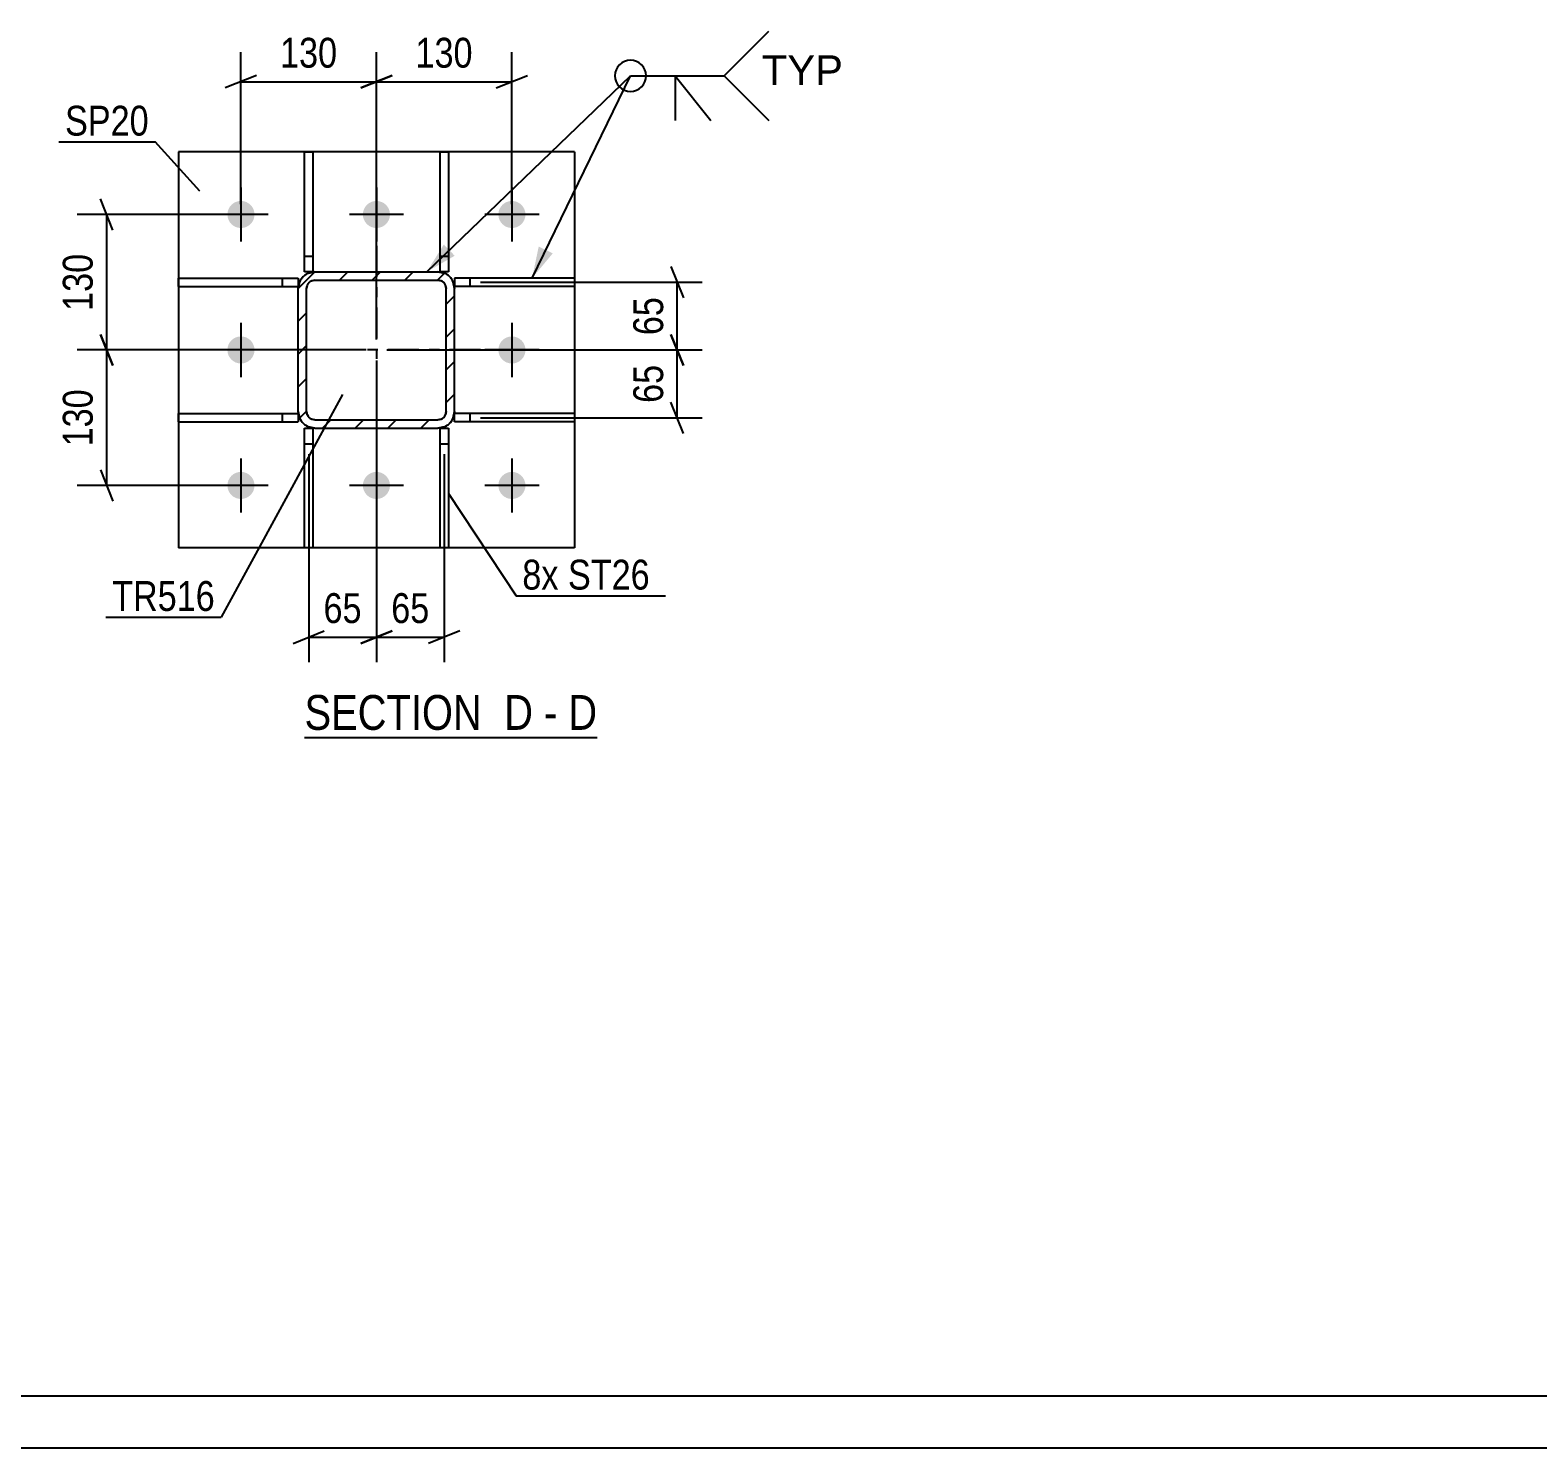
# Model space of a CAD drawing. Header units: millimetres. Extents: x -55 to 786, y -408 to 186.
# Drawn here: x 158.3 to 303, y -407.5 to -271.5 of the extents above; entities that cross this region are included whole.
import ezdxf

# ---------------------------------------------------------------- set-up
doc = ezdxf.new("R2010")
doc.units = ezdxf.units.MM
doc.linetypes.add('DXK_LINE_DOT2', pattern=[3.9198, 1.9599, -1.9599])
doc.linetypes.add('DXK_LINE_DOT3', pattern=[5.9187, 2.979, -0.9799, 0.9799, -0.9799])
doc.styles.add('Arial', font='ARIAL.TTF', dxfattribs={"height": 0.2})
doc.styles.add('Arial Narrow', font='ARIALN.TTF', dxfattribs={"height": 0.2})

# ---------------------------------------------------------------- blocks, each defined once
blk = doc.blocks.new('Unknown-318893114-1115')
at = {"color": 5, "linetype": 'Continuous'}
for p, q in [((-50.08, -402.53), (780.92, -402.53)), ((-55.08, -407.53), (785.92, -407.53))]:
    blk.add_line(p, q, dxfattribs=at)
blk = doc.blocks.new('Unknown-318893114-13 - 5914')
at = {"color": 6, "linetype": 'Continuous'}
blk.add_line((184.65, -339.38), (212.72, -339.38), dxfattribs=at)
at = {"color": 0, "linetype": 'Continuous'}
for points in [[(202.76, -338.63), (202.76, -335.13), (184.65, -335.13), (184.65, -338.63)], [(206.58, -338.63), (206.58, -335.13), (203.81, -335.13), (203.81, -338.63)], [(208.91, -338.63), (208.91, -335.13), (207.63, -335.13), (207.63, -338.63)], [(212.72, -338.63), (212.72, -335.13), (209.96, -335.13), (209.96, -338.63)]]:
    blk.add_wipeout(points, dxfattribs=at)
at = {"color": 7, "linetype": 'Continuous', "style": 'Arial Narrow'}
for s, p in [('SECTION ', (184.65, -338.63)), ('D', (203.81, -338.63)), ('D', (209.96, -338.63)), ('-', (207.63, -338.63))]:
    blk.add_text(s, height=3.34, dxfattribs=at).set_placement(p)
blk = doc.blocks.new('Part-318893114-5979 - 5914')
at = {"color": 2, "linetype": 'Continuous'}
for p, q in [((210.55, -283.18), (172.55, -283.18)), ((172.55, -283.18), (172.55, -321.18)), ((210.55, -283.18), (210.55, -321.18)), ((210.55, -321.18), (172.55, -321.18))]:
    blk.add_line(p, q, dxfattribs=at)
blk = doc.blocks.new('Part-318893114-5931 - 5914')
at = {"linetype": 'Continuous'}
h = blk.add_hatch(dxfattribs=at)
h.set_pattern_fill('', scale=0.7, style=0, pattern_type=0)
h.set_pattern_definition([(45, (185.6459, -294.6846), (-1.57154, 1.57154), [])])
h.paths.add_polyline_path([(197.45, -294.68), (185.65, -294.68), (185.03, -294.81), (184.51, -295.15), (184.17, -295.67), (184.05, -296.28), (184.05, -308.08), (184.17, -308.7), (184.51, -309.22), (185.03, -309.56), (185.65, -309.68), (197.45, -309.68), (198.06, -309.56), (198.58, -309.22), (198.92, -308.7), (199.05, -308.08), (199.05, -296.28), (198.92, -295.67), (198.58, -295.15), (198.06, -294.81)])
h.paths.add_polyline_path([(198.18, -295.98), (198.25, -296.28), (198.25, -308.08), (198.18, -308.39), (198.01, -308.65), (197.75, -308.82), (197.45, -308.88), (185.65, -308.88), (185.34, -308.82), (185.08, -308.65), (184.91, -308.39), (184.85, -308.08), (184.85, -296.28), (184.91, -295.98), (185.08, -295.72), (185.34, -295.55), (185.65, -295.48), (197.45, -295.48), (197.75, -295.55), (198.01, -295.72)])
at = {"color": 7, "linetype": 'DXK_LINE_DOT3'}
for p, q in [((191.55, -292.18), (191.55, -312.18)), ((201.55, -302.18), (181.55, -302.18))]:
    blk.add_line(p, q, dxfattribs=at)
at = {"color": 7, "linetype": 'DXK_LINE_DOT2'}
for p, q in [((185.03, -294.81), (185.65, -294.68)), ((185.65, -294.68), (197.45, -294.68)), ((197.45, -294.68), (198.06, -294.81)), ((184.05, -296.28), (184.17, -295.67)), ((184.05, -308.08), (184.05, -296.28)), ((184.91, -295.98), (184.85, -296.28)), ((184.85, -308.08), (184.85, -296.28)), ((185.65, -295.48), (185.34, -295.55)), ((185.65, -295.48), (197.45, -295.48)), ((197.75, -295.55), (197.45, -295.48)), ((198.25, -296.28), (198.18, -295.98)), ((198.25, -308.08), (198.25, -296.28)), ((198.92, -295.67), (199.05, -296.28)), ((199.05, -308.08), (199.05, -296.28)), ((184.17, -308.7), (184.05, -308.08)), ((184.85, -308.08), (184.91, -308.39)), ((198.18, -308.39), (198.25, -308.08)), ((199.05, -308.08), (198.92, -308.7)), ((185.65, -309.68), (185.03, -309.56)), ((185.34, -308.82), (185.65, -308.88)), ((185.65, -308.88), (197.45, -308.88)), ((197.45, -308.88), (197.75, -308.82)), ((198.06, -309.56), (197.45, -309.68)), ((185.65, -309.68), (197.45, -309.68))]:
    blk.add_line(p, q, dxfattribs=at)
at = {"color": 2, "linetype": 'Continuous'}
for p, q in [((185.65, -294.68), (185.03, -294.81)), ((185.65, -294.68), (197.45, -294.68)), ((198.06, -294.81), (197.45, -294.68)), ((184.17, -295.67), (184.05, -296.28)), ((184.05, -308.08), (184.05, -296.28)), ((184.85, -296.28), (184.91, -295.98)), ((184.85, -308.08), (184.85, -296.28)), ((185.34, -295.55), (185.65, -295.48)), ((185.65, -295.48), (197.45, -295.48)), ((197.45, -295.48), (197.75, -295.55)), ((198.18, -295.98), (198.25, -296.28)), ((198.25, -308.08), (198.25, -296.28)), ((199.05, -296.28), (198.92, -295.67)), ((199.05, -308.08), (199.05, -296.28)), ((184.05, -308.08), (184.17, -308.7)), ((184.91, -308.39), (184.85, -308.08)), ((198.25, -308.08), (198.18, -308.39)), ((198.92, -308.7), (199.05, -308.08)), ((185.03, -309.56), (185.65, -309.68)), ((185.65, -308.88), (185.34, -308.82)), ((185.65, -308.88), (197.45, -308.88)), ((197.75, -308.82), (197.45, -308.88)), ((197.45, -309.68), (198.06, -309.56)), ((185.65, -309.68), (197.45, -309.68))]:
    blk.add_line(p, q, dxfattribs=at)
at = {"color": 7, "linetype": 'DXK_LINE_DOT2'}
for centre, radius, start, end in [((185.65, -296.28), 1.6, 112.5, 157.5), ((197.45, -296.28), 1.6, 22.5, 67.5), ((185.65, -296.28), 0.8, 112.5, 157.5), ((197.45, -296.28), 0.8, 22.5, 67.5), ((185.65, -308.08), 1.6, 202.5, 247.5), ((185.65, -308.08), 0.8, 202.5, 247.5), ((197.45, -308.08), 0.8, 292.5, 337.5), ((197.45, -308.08), 1.6, 292.5, 337.5)]:
    blk.add_arc(centre, radius, start, end, dxfattribs=at)
at = {"color": 2, "linetype": 'Continuous'}
for centre, radius, start, end in [((185.65, -296.28), 1.6, 112.5, 157.5), ((197.45, -296.28), 1.6, 22.5, 67.5), ((185.65, -296.28), 0.8, 112.5, 157.5), ((197.45, -296.28), 0.8, 22.5, 67.5), ((185.65, -308.08), 1.6, 202.5, 247.5), ((185.65, -308.08), 0.8, 202.5, 247.5), ((197.45, -308.08), 0.8, 292.5, 337.5), ((197.45, -308.08), 1.6, 292.5, 337.5)]:
    blk.add_arc(centre, radius, start, end, dxfattribs=at)
blk = doc.blocks.new('Part-318893114-5957 - 5914')
at = {"color": 2, "linetype": 'Continuous'}
for p, q in [((210.55, -308.28), (199.05, -308.28)), ((199.05, -309.08), (199.05, -308.28)), ((210.55, -309.08), (199.05, -309.08)), ((210.55, -308.28), (210.55, -309.08))]:
    blk.add_line(p, q, dxfattribs=at)
at = {"color": 7, "linetype": 'DXK_LINE_DOT2'}
blk.add_line((200.55, -309.08), (200.55, -308.28), dxfattribs=at)
blk = doc.blocks.new('Part-318893114-5941 - 5914')
at = {"color": 2, "linetype": 'Continuous'}
for p, q in [((172.55, -309.08), (172.55, -308.28)), ((172.55, -308.28), (184.05, -308.28)), ((172.55, -309.08), (184.05, -309.08)), ((184.05, -308.28), (184.05, -309.08))]:
    blk.add_line(p, q, dxfattribs=at)
at = {"color": 7, "linetype": 'DXK_LINE_DOT2'}
blk.add_line((182.55, -309.08), (182.55, -308.28), dxfattribs=at)
blk = doc.blocks.new('Part-318893114-5962 - 5914')
at = {"color": 2, "linetype": 'Continuous'}
for p, q in [((210.55, -295.28), (199.05, -295.28)), ((199.05, -295.28), (199.05, -296.08)), ((210.55, -296.08), (199.05, -296.08)), ((210.55, -295.28), (210.55, -296.08))]:
    blk.add_line(p, q, dxfattribs=at)
at = {"color": 7, "linetype": 'DXK_LINE_DOT2'}
blk.add_line((200.55, -296.08), (200.55, -295.28), dxfattribs=at)
blk = doc.blocks.new('Part-318893114-5946 - 5914')
at = {"color": 2, "linetype": 'Continuous'}
for p, q in [((172.55, -296.08), (172.55, -295.28)), ((172.55, -295.28), (184.05, -295.28)), ((172.55, -296.08), (184.05, -296.08)), ((184.05, -295.28), (184.05, -296.08))]:
    blk.add_line(p, q, dxfattribs=at)
at = {"color": 7, "linetype": 'DXK_LINE_DOT2'}
blk.add_line((182.55, -296.08), (182.55, -295.28), dxfattribs=at)
blk = doc.blocks.new('Part-318893114-5987 - 5914')
at = {"color": 2, "linetype": 'Continuous'}
for p, q in [((184.65, -321.18), (184.65, -309.68)), ((184.65, -309.68), (185.45, -309.68)), ((185.45, -309.68), (185.45, -321.18)), ((185.45, -321.18), (184.65, -321.18))]:
    blk.add_line(p, q, dxfattribs=at)
at = {"color": 7, "linetype": 'DXK_LINE_DOT2'}
blk.add_line((184.65, -311.18), (185.45, -311.18), dxfattribs=at)
blk = doc.blocks.new('Part-318893114-5992 - 5914')
at = {"color": 2, "linetype": 'Continuous'}
for p, q in [((197.65, -321.18), (197.65, -309.68)), ((197.65, -309.68), (198.45, -309.68)), ((198.45, -309.68), (198.45, -321.18)), ((198.45, -321.18), (197.65, -321.18))]:
    blk.add_line(p, q, dxfattribs=at)
at = {"color": 7, "linetype": 'DXK_LINE_DOT2'}
blk.add_line((197.65, -311.18), (198.45, -311.18), dxfattribs=at)
blk = doc.blocks.new('Part-318893114-5997 - 5914')
at = {"color": 2, "linetype": 'Continuous'}
for p, q in [((184.65, -294.68), (184.65, -283.18)), ((184.65, -283.18), (185.45, -283.18)), ((185.45, -283.18), (185.45, -294.68)), ((185.45, -294.68), (184.65, -294.68))]:
    blk.add_line(p, q, dxfattribs=at)
at = {"color": 7, "linetype": 'DXK_LINE_DOT2'}
blk.add_line((184.65, -293.18), (185.45, -293.18), dxfattribs=at)
blk = doc.blocks.new('Part-318893114-6002 - 5914')
at = {"color": 2, "linetype": 'Continuous'}
for p, q in [((197.65, -294.68), (197.65, -283.18)), ((197.65, -283.18), (198.45, -283.18)), ((198.45, -283.18), (198.45, -294.68)), ((198.45, -294.68), (197.65, -294.68))]:
    blk.add_line(p, q, dxfattribs=at)
at = {"color": 7, "linetype": 'DXK_LINE_DOT2'}
blk.add_line((197.65, -293.18), (198.45, -293.18), dxfattribs=at)
blk = doc.blocks.new('Bolt-318893114-6007 - 5914')
at = {"linetype": 'Continuous'}
for points in [[(179.85, -289.18, -1), (177.25, -289.18, -1)], [(192.85, -289.18, -1), (190.25, -289.18, -1)], [(205.85, -289.18, -1), (203.25, -289.18, -1)], [(179.85, -302.18, -1), (177.25, -302.18, -1)], [(205.85, -302.18, -1), (203.25, -302.18, -1)], [(179.85, -315.18, -1), (177.25, -315.18, -1)], [(192.85, -315.18, -1), (190.25, -315.18, -1)], [(205.85, -315.18, -1), (203.25, -315.18, -1)]]:
    blk.add_hatch(color=1, dxfattribs=at).paths.add_polyline_path(points)
at = {"color": 1, "linetype": 'Continuous'}
for p, q in [((178.55, -286.58), (178.55, -291.78)), ((191.55, -286.58), (191.55, -291.78)), ((204.55, -286.58), (204.55, -291.78)), ((181.15, -289.18), (175.95, -289.18)), ((194.15, -289.18), (188.95, -289.18)), ((207.15, -289.18), (201.95, -289.18)), ((178.55, -299.58), (178.55, -304.78)), ((204.55, -299.58), (204.55, -304.78)), ((181.15, -302.18), (175.95, -302.18)), ((207.15, -302.18), (201.95, -302.18)), ((178.55, -312.58), (178.55, -317.78)), ((191.55, -312.58), (191.55, -317.78)), ((204.55, -312.58), (204.55, -317.78)), ((181.15, -315.18), (175.95, -315.18)), ((194.15, -315.18), (188.95, -315.18)), ((207.15, -315.18), (201.95, -315.18))]:
    blk.add_line(p, q, dxfattribs=at)
blk = doc.blocks.new('StraightDimension-318893114-6166 - 5914')
at = {"color": 7, "linetype": 'Continuous'}
for p, q in [((166.27, -303.68), (165.07, -300.68)), ((190.55, -302.18), (162.82, -302.18)), ((165.67, -315.18), (165.67, -302.18)), ((165.07, -313.68), (166.27, -316.68)), ((177.55, -315.18), (162.82, -315.18))]:
    blk.add_line(p, q, dxfattribs=at)
at = {"color": 0}
blk.add_wipeout([(164.92, -305.34), (160.72, -305.34), (160.72, -312.03), (164.92, -312.03)], dxfattribs=at)
at = {"color": 3, "style": 'Arial Narrow'}
blk.add_text('130', height=2.863, rotation=90.0002, dxfattribs=at).set_placement((164.32, -311.43))
blk = doc.blocks.new('StraightDimension-318893114-6160 - 5914')
at = {"color": 7, "linetype": 'Continuous'}
for p, q in [((191.55, -303.18), (191.55, -332.13)), ((198.05, -312.18), (198.05, -332.13)), ((190.05, -330.33), (193.05, -329.13)), ((191.55, -329.73), (198.05, -329.73)), ((199.55, -329.13), (196.55, -330.33))]:
    blk.add_line(p, q, dxfattribs=at)
at = {"color": 0}
blk.add_wipeout([(197.22, -328.98), (197.22, -324.78), (192.37, -324.78), (192.37, -328.98)], dxfattribs=at)
at = {"color": 3, "style": 'Arial Narrow'}
blk.add_text('65', height=2.863, dxfattribs=at).set_placement((192.97, -328.38))
blk = doc.blocks.new('StraightDimension-318893114-6136 - 5914')
at = {"color": 7, "linetype": 'Continuous'}
for p, q in [((178.55, -288.18), (178.55, -273.59)), ((191.55, -301.18), (191.55, -273.59)), ((180.05, -275.84), (177.05, -277.04)), ((190.05, -277.04), (193.05, -275.84)), ((178.55, -276.44), (191.55, -276.44))]:
    blk.add_line(p, q, dxfattribs=at)
at = {"color": 0}
blk.add_wipeout([(188.39, -275.69), (188.39, -271.49), (181.7, -271.49), (181.7, -275.69)], dxfattribs=at)
at = {"color": 3, "style": 'Arial Narrow'}
blk.add_text('130', height=2.863, dxfattribs=at).set_placement((182.3, -275.09))
blk = doc.blocks.new('StraightDimension-318893114-6145 - 5914')
at = {"color": 7, "linetype": 'Continuous'}
for p, q in [((191.55, -301.18), (191.55, -273.59)), ((204.55, -288.18), (204.55, -273.59)), ((193.05, -275.84), (190.05, -277.04)), ((203.05, -277.04), (206.05, -275.84)), ((191.55, -276.44), (204.55, -276.44))]:
    blk.add_line(p, q, dxfattribs=at)
at = {"color": 0}
blk.add_wipeout([(201.39, -275.69), (201.39, -271.49), (194.7, -271.49), (194.7, -275.69)], dxfattribs=at)
at = {"color": 3, "style": 'Arial Narrow'}
blk.add_text('130', height=2.863, dxfattribs=at).set_placement((195.3, -275.09))
blk = doc.blocks.new('StraightDimension-318893114-6155 - 5914')
at = {"color": 7, "linetype": 'Continuous'}
for p, q in [((191.55, -303.18), (191.55, -332.13)), ((185.05, -312.18), (185.05, -332.13)), ((183.55, -330.33), (186.55, -329.13)), ((185.05, -329.73), (191.55, -329.73)), ((193.05, -329.13), (190.05, -330.33))]:
    blk.add_line(p, q, dxfattribs=at)
at = {"color": 0}
blk.add_wipeout([(190.72, -328.98), (190.72, -324.78), (185.87, -324.78), (185.87, -328.98)], dxfattribs=at)
at = {"color": 3, "style": 'Arial Narrow'}
blk.add_text('65', height=2.863, dxfattribs=at).set_placement((186.47, -328.38))
blk = doc.blocks.new('StraightDimension-318893114-6175 - 5914')
at = {"color": 7, "linetype": 'Continuous'}
for p, q in [((166.27, -290.68), (165.07, -287.68)), ((177.55, -289.18), (162.82, -289.18)), ((165.67, -302.18), (165.67, -289.18)), ((165.07, -300.68), (166.27, -303.68)), ((190.55, -302.18), (162.82, -302.18))]:
    blk.add_line(p, q, dxfattribs=at)
at = {"color": 0}
blk.add_wipeout([(164.92, -292.34), (160.72, -292.34), (160.72, -299.03), (164.92, -299.03)], dxfattribs=at)
at = {"color": 3, "style": 'Arial Narrow'}
blk.add_text('130', height=2.863, rotation=90.0002, dxfattribs=at).set_placement((164.32, -298.43))
blk = doc.blocks.new('StraightDimension-318893114-6185 - 5914')
at = {"color": 7, "linetype": 'Continuous'}
for p, q in [((219.81, -300.68), (221.01, -303.68)), ((192.55, -302.18), (222.81, -302.18)), ((220.41, -308.68), (220.41, -302.18)), ((221.01, -310.18), (219.81, -307.18)), ((201.55, -308.68), (222.81, -308.68))]:
    blk.add_line(p, q, dxfattribs=at)
at = {"color": 0}
blk.add_wipeout([(219.66, -303.01), (215.46, -303.01), (215.46, -307.86), (219.66, -307.86)], dxfattribs=at)
at = {"color": 3, "style": 'Arial Narrow'}
blk.add_text('65', height=2.863, rotation=90.0002, dxfattribs=at).set_placement((219.06, -307.26))
blk = doc.blocks.new('StraightDimension-318893114-6190 - 5914')
at = {"color": 7, "linetype": 'Continuous'}
for p, q in [((219.81, -294.18), (221.01, -297.18)), ((201.55, -295.68), (222.81, -295.68)), ((220.41, -302.18), (220.41, -295.68)), ((221.01, -303.68), (219.81, -300.68)), ((192.55, -302.18), (222.81, -302.18))]:
    blk.add_line(p, q, dxfattribs=at)
at = {"color": 0}
blk.add_wipeout([(219.66, -296.51), (215.46, -296.51), (215.46, -301.36), (219.66, -301.36)], dxfattribs=at)
at = {"color": 3, "style": 'Arial Narrow'}
blk.add_text('65', height=2.863, rotation=90.0002, dxfattribs=at).set_placement((219.06, -300.76))
blk = doc.blocks.new('Mark-318893114-5975 - 5914')
at = {"color": 0}
blk.add_wipeout([(169.71, -281.61), (169.71, -278.61), (161.67, -278.61), (161.67, -281.61)], dxfattribs=at)
blk.add_wipeout([(169.71, -281.61), (169.71, -278.61), (161.67, -278.61), (161.67, -281.61)], dxfattribs=at)
at = {"color": 30, "linetype": 'Continuous'}
for p in [(161.07, -282.21), (174.6, -286.94)]:
    blk.add_line(p, (170.31, -282.21), dxfattribs=at)
at = {"color": 3, "style": 'Arial Narrow'}
blk.add_text('SP20', height=2.863, dxfattribs=at).set_placement((161.67, -281.61))
blk = doc.blocks.new('Mark-318893114-5927 - 5914')
at = {"color": 0}
blk.add_wipeout([(176.05, -327.22), (176.05, -324.22), (166.19, -324.22), (166.19, -327.22)], dxfattribs=at)
blk.add_wipeout([(176.05, -327.22), (176.05, -324.22), (166.19, -324.22), (166.19, -327.22)], dxfattribs=at)
at = {"color": 30, "linetype": 'Continuous'}
for p in [(188.3, -306.45), (165.59, -327.82)]:
    blk.add_line(p, (176.65, -327.82), dxfattribs=at)
at = {"color": 3, "style": 'Arial Narrow'}
blk.add_text('TR516', height=2.863, dxfattribs=at).set_placement((166.19, -327.22))
blk = doc.blocks.new('WeldMark-318893114-6195 - 5914')
at = {"linetype": 'Continuous'}
for points in [[(199.06, -293.14), (196.38, -294.68), (198.02, -292.06)], [(208.47, -292.91), (206.49, -295.28), (207.12, -292.26)]]:
    blk.add_hatch(color=30, dxfattribs=at).paths.add_polyline_path(points)
at = {"color": 30, "linetype": 'Continuous'}
for p, q in [((196.38, -294.68), (215.93, -275.87)), ((206.49, -295.28), (215.93, -275.87)), ((215.93, -275.87), (224.93, -275.87))]:
    blk.add_line(p, q, dxfattribs=at)
at = {"color": 3, "linetype": 'Continuous'}
for q in [(223.64, -280.15), (220.21, -280.15)]:
    blk.add_line((220.21, -275.87), q, dxfattribs=at)
for start, end in [(90, 270), (270, 90)]:
    blk.add_arc((215.93, -275.87), 1.5, start, end, dxfattribs=at)
at = {"color": 0, "linetype": 'Continuous'}
blk.add_wipeout([(236.3, -276.77), (236.3, -273.77), (228.53, -273.77), (228.53, -276.77)], dxfattribs=at)
blk.add_wipeout([(236.3, -276.77), (236.3, -273.77), (228.53, -273.77), (228.53, -276.77)], dxfattribs=at)
at = {"color": 3, "linetype": 'Continuous'}
for q in [(229.21, -271.58), (229.21, -280.15)]:
    blk.add_line((224.93, -275.87), q, dxfattribs=at)
at = {"color": 3, "linetype": 'Continuous', "style": 'Arial'}
blk.add_text('TYP', height=2.865, dxfattribs=at).set_placement((228.53, -276.77))
blk = doc.blocks.new('MarkSet-318893114-6222 - 5914')
at = {"color": 0}
for points in [[(209.03, -325.17), (209.03, -322.17), (205.55, -322.17), (205.55, -325.17)], [(217.78, -325.17), (217.78, -322.17), (209.93, -322.17), (209.93, -325.17)]]:
    blk.add_wipeout(points, dxfattribs=at)
for points in [[(209.03, -325.17), (209.03, -322.17), (205.55, -322.17), (205.55, -325.17)], [(217.78, -325.17), (217.78, -322.17), (209.93, -322.17), (209.93, -325.17)]]:
    blk.add_wipeout(points, dxfattribs=at)
at = {"color": 30, "linetype": 'Continuous'}
for p, q in [((198.45, -315.96), (204.95, -325.77)), ((204.95, -325.77), (219.28, -325.77))]:
    blk.add_line(p, q, dxfattribs=at)
at = {"color": 3, "style": 'Arial Narrow'}
for s, p in [('8x', (205.55, -325.17)), ('ST26', (209.93, -325.17))]:
    blk.add_text(s, height=2.863, dxfattribs=at).set_placement(p)

msp = doc.modelspace()

# ---------------------------------------------------------------- block references
for name in ['Unknown-318893114-1115', 'Part-318893114-5979 - 5914', 'Part-318893114-5997 - 5914', 'Part-318893114-6002 - 5914', 'Bolt-318893114-6007 - 5914', 'Part-318893114-5931 - 5914', 'Part-318893114-5946 - 5914', 'Part-318893114-5962 - 5914', 'Part-318893114-5941 - 5914', 'Part-318893114-5957 - 5914', 'Part-318893114-5987 - 5914', 'Part-318893114-5992 - 5914']:
    msp.add_blockref(name, (0, 0))

# ---------------------------------------------------------------- next in the draw order: block references
for name in ['Mark-318893114-5975 - 5914', 'StraightDimension-318893114-6166 - 5914', 'Unknown-318893114-13 - 5914']:
    msp.add_blockref(name, (0, 0))

# ---------------------------------------------------------------- next in the draw order: block references
for name in ['StraightDimension-318893114-6136 - 5914', 'StraightDimension-318893114-6160 - 5914']:
    msp.add_blockref(name, (0, 0))

# ---------------------------------------------------------------- next in the draw order: block references
for name in ['StraightDimension-318893114-6145 - 5914', 'StraightDimension-318893114-6155 - 5914', 'MarkSet-318893114-6222 - 5914']:
    msp.add_blockref(name, (0, 0))

# ---------------------------------------------------------------- next in the draw order: block references
for name in ['StraightDimension-318893114-6175 - 5914', 'StraightDimension-318893114-6185 - 5914', 'Mark-318893114-5927 - 5914']:
    msp.add_blockref(name, (0, 0))

# ---------------------------------------------------------------- next in the draw order: block references
msp.add_blockref('StraightDimension-318893114-6190 - 5914', (0, 0))

# ---------------------------------------------------------------- next in the draw order: block references
msp.add_blockref('WeldMark-318893114-6195 - 5914', (0, 0))

doc.saveas('drawing.dxf')
